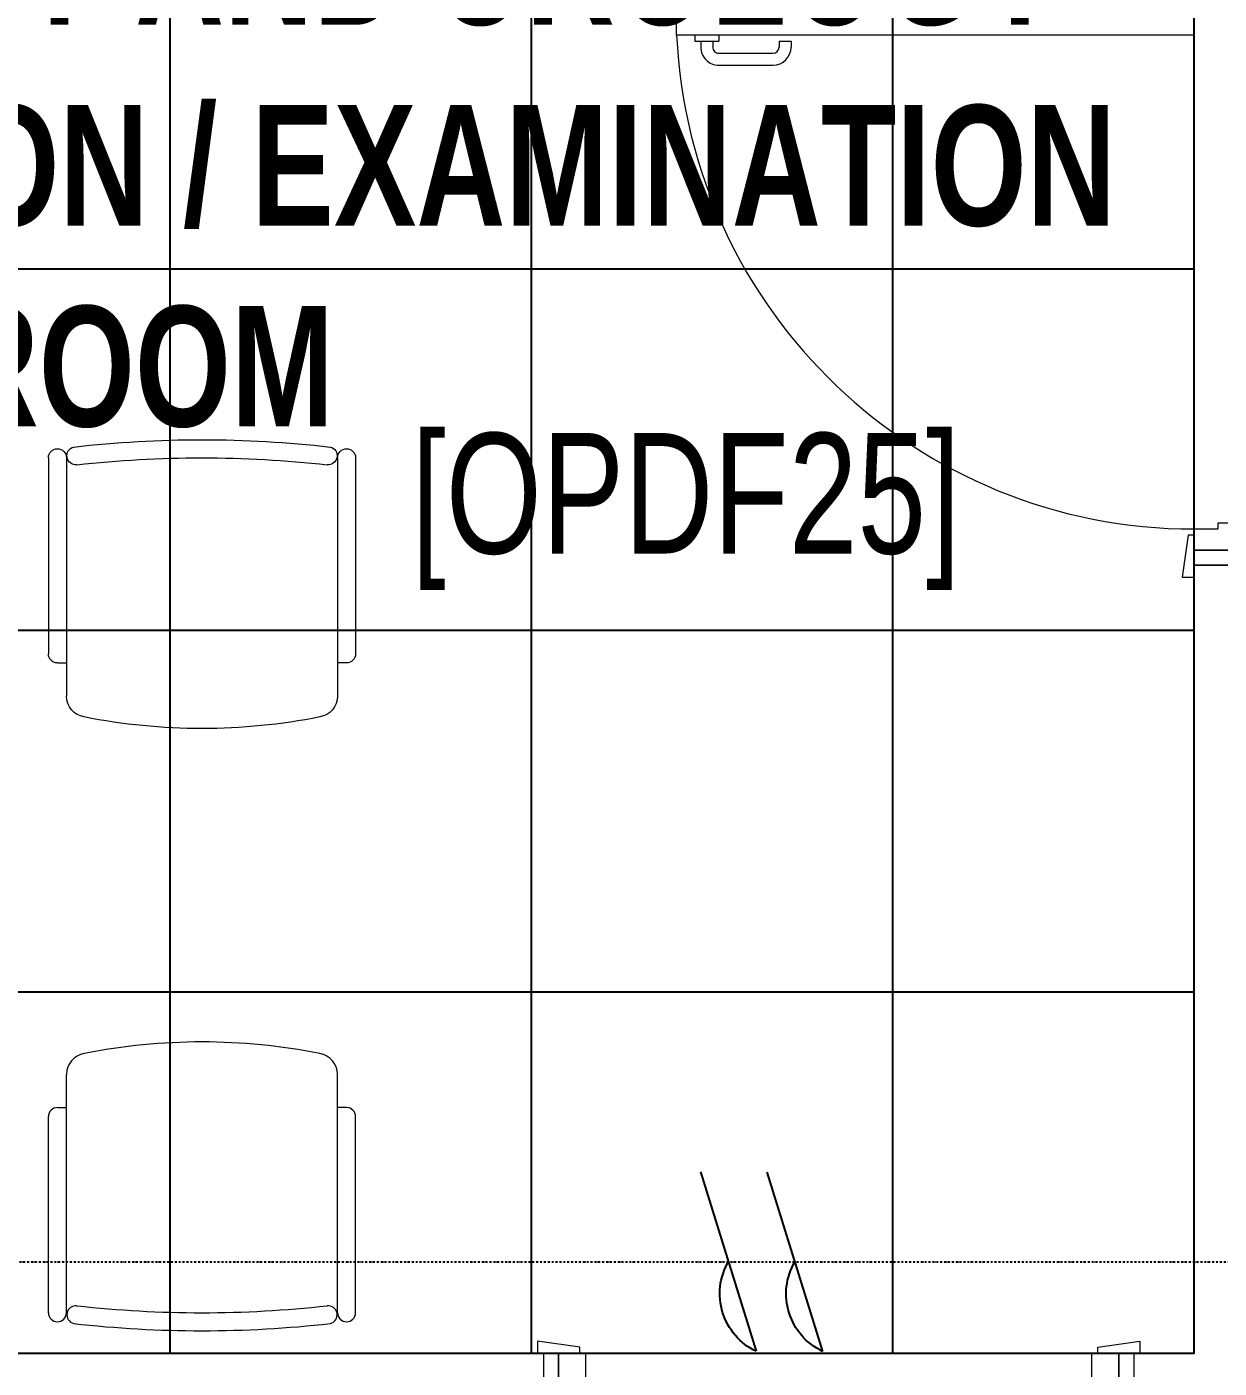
# Model space of a CAD drawing. Extents: x -560814 to 57327, y -29287 to 19916.
# Drawn here: x 31038 to 33018, y -6835 to -4608 of the extents above; entities that cross this region are included whole.
import ezdxf

# ---------------------------------------------------------------- set-up
doc = ezdxf.new("R2010")
doc.units = 0
doc.header["$LTSCALE"] = 0.25
doc.linetypes.add('DASHDOT', pattern=[25.4, 12.7, -6.35, 0, -6.35])
for name, color, linetype in [('0 @ 50', 7, 'Continuous'), ('01-First Floor$0$FALSE CEILING', 251, 'Continuous'), ('01-First Floor$0$TME-NON MEDICAL FURNITURE', 242, 'Continuous'), ('T-WIRE', 140, 'Continuous')]:
    doc.layers.add(name, color=color, linetype=linetype)
for name, color, linetype, lineweight in [('01-First Floor$0$72_EGR_BASE_TEXT', 252, 'Continuous', 5), ('01-First Floor$0$LOADING', 253, 'Continuous', 5), ('01-First Floor$0$Walls', 251, 'Continuous', 5), ('01-First Floor$0$Wooden Joinery', 251, 'Continuous', 5), ('E-LITE-CLNG-CNDT', 6, 'DASHDOT', 35), ('T-DATA-CLNG-COND', 51, 'DASHDOT', 25)]:
    doc.layers.add(name, color=color, linetype=linetype, lineweight=lineweight)
doc.styles.add('01-First Floor$0$X3G_ENTITY_9EC9', font='swisscl.ttf', dxfattribs={"height": 0.2})
doc.styles.add('01-First Floor$0$X3G_ENTITY_9F38', font='swisscl.ttf', dxfattribs={"height": 0.2})

# ---------------------------------------------------------------- blocks, each defined once
blk = doc.blocks.new('01-First Floor$0$A$C72370EFE')
at = {"layer": '01-First Floor$0$Wooden Joinery'}
for p, q in [((-0.01, -0.04), (-0.02, -0.04)), ((-0.01, -0.03), (-0.01, -0.07)), ((0, -0.03), (-0.01, -0.03)), ((0.04, -0.03), (0.05, -0.03)), ((0.05, -0.03), (0.05, -0.07)), ((0.05, -0.04), (0.06, -0.04)), ((-0.01, -0.06), (-0.02, -0.06)), ((0.05, -0.06), (0.06, -0.06)), ((-0.05, -0.07), (-0.05, -0.16)), ((-0.03, -0.07), (-0.03, -0.16)), ((0, -0.07), (-0.01, -0.07)), ((0.04, -0.07), (0.05, -0.07)), ((0.07, -0.07), (0.07, -0.16)), ((0.09, -0.07), (0.09, -0.16)), ((-0.01, -0.17), (-0.02, -0.17)), ((-0.01, -0.17), (-0.01, -0.19)), ((0.05, -0.17), (0.06, -0.17)), ((0.05, -0.17), (0.05, -0.19)), ((-0.01, -0.19), (-0.02, -0.19)), ((0.05, -0.19), (0.06, -0.19))]:
    blk.add_line(p, q, dxfattribs=at)
for centre, radius, start, end in [((-0.02, -0.07), 0.03, 90, 180), ((0.06, -0.07), 0.03, 0, 90), ((-0.02, -0.07), 0.01, 90, 180), ((0.06, -0.07), 0.01, 0, 90), ((-0.02, -0.16), 0.03, 180, 270), ((-0.02, -0.16), 0.01, 180, 270), ((0.06, -0.16), 0.01, 270, 0), ((0.06, -0.16), 0.03, 270, 0)]:
    blk.add_arc(centre, radius, start, end, dxfattribs=at)
blk = doc.blocks.new('01-First Floor$0$A$C5DAD61B4')
at = {"layer": '01-First Floor$0$Wooden Joinery'}
for points in [[(80, 959.1), (80, 969.1), (10, 979.1), (10, 959.1)], [(940, 959.1), (940, 969.1), (1010, 979.1), (1010, 959.1)], [(70, 859.1), (70, 849.1), (0, 839.1), (0, 859.1)], [(120, 859.1), (120, 0), (80, 0), (80, 859.1)], [(950, 859.1), (950, 849.1), (1020, 839.1), (1020, 859.1)]]:
    blk.add_lwpolyline(points, close=True, dxfattribs=at)
for points in [[(45, 859.1), (45, 959.1), (20, 959.1), (20, 859.1), (45, 859.1)], [(45, 859.1), (80, 859.1), (80, 899.1), (90, 899.1), (90, 959.1), (45, 959.1), (45, 859.1)], [(975, 859.1), (940, 859.1), (940, 899.1), (930, 899.1), (930, 959.1), (975, 959.1), (975, 859.1)], [(975, 859.1), (975, 959.1), (1000, 959.1), (1000, 859.1), (975, 859.1)]]:
    blk.add_lwpolyline(points, dxfattribs=at)
blk.add_arc((80, 859.1), 860, 272.666, 0, dxfattribs=at)
at = {"layer": '01-First Floor$0$Wooden Joinery', "xscale": 999.9999999998854, "yscale": 999.9999999998854, "zscale": 999.9999999998854, "rotation": 180}
blk.add_blockref('01-First Floor$0$A$C72370EFE', (120, 0), dxfattribs=at)
blk = doc.blocks.new('01-First Floor$0$GF21016-P')
at = {"layer": '01-First Floor$0$LOADING', "extrusion": (-1.24384e-09, -1.20261e-09, -1)}
for p, q in [((0.0128, 0.0179), (0.0128, 0.4136)), ((0.4628, 0.0179), (0.4628, 0.4136)), ((-0.0022, 0.3585), (0.0128, 0.3585)), ((0.4778, 0.3585), (0.4628, 0.3585)), ((-0.0172, 0.0179), (-0.0172, 0.3435)), ((0.4928, 0.0179), (0.4928, 0.3435)), ((0.4778, 0.0029), (0.4778, 0.0029))]:
    blk.add_line(p, q, dxfattribs=at)
for centre, radius, start, end in [((-0.2378, -0.5362), 1.0036, 78.7568, 101.2432), ((-0.0478, 0.4136), 0.035, 0, 80.6557), ((-0.4278, 0.4136), 0.035, 99.3443, 180), ((0.0022, 0.3435), 0.015, 0, 90), ((-0.4778, 0.3435), 0.015, 90, 180), ((-0.0284, 0.0145), 0.015, 284.3864, 95.5209), ((-0.2378, 1.8928), 1.8749, 263.6341, 276.3659), ((-0.4471, 0.0145), 0.015, 84.4791, 255.6136), ((0.0022, 0.0179), 0.015, 270, 0), ((0.0022, 0.0179), 0.015, 180, 270), ((-0.2378, 1.8734), 1.8855, 263.5119, 276.4881), ((-0.4778, 0.0179), 0.015, 270, 0), ((-0.4778, 0.0179), 0.015, 180, 270)]:
    blk.add_arc(centre, radius, start, end, dxfattribs=at)
blk = doc.blocks.new('01-First Floor')
at = {"layer": '01-First Floor$0$FALSE CEILING', "linetype": 'Continuous'}
for p, q in [((31276, -6810), (31276, -2810)), ((31876, -6810), (31876, -2810)), ((32476, -6810), (32476, -2810)), ((29476, -5010), (32976, -5010)), ((29476, -5610), (32976, -5610)), ((29476, -6210), (32976, -6210))]:
    blk.add_line(p, q, dxfattribs=at)
at = {"layer": '01-First Floor$0$FALSE CEILING'}
blk.add_lwpolyline([(29476, -6810), (32976, -6810), (32976, -2810), (29476, -2810)], close=True, dxfattribs=at)
at = {"layer": '01-First Floor$0$Walls'}
for p, q in [((32976, -5501.8), (32976, -6810)), ((32976, -5501.8), (33076, -5501.8)), ((29476, -6810), (31896, -6810)), ((32876, -6810), (32976, -6810))]:
    blk.add_line(p, q, dxfattribs=at)
at = {"layer": '01-First Floor$0$TME-NON MEDICAL FURNITURE', "color": 1, "extrusion": (-4.75185e-05, 1.86519e-05, 1), "xscale": 1000.000000000007, "yscale": 1000.000000000007, "zscale": -1000.000000000001, "rotation": 179.9999749532386}
blk.add_blockref('01-First Floor$0$GF21016-P', (31566.7, -5305.7, -1.7), dxfattribs=at)
at = {"layer": '01-First Floor$0$TME-NON MEDICAL FURNITURE', "color": 1, "extrusion": (-4.75185e-05, -1.86519e-05, 1), "xscale": -1000.000000000006, "yscale": 1000.000000000006, "zscale": -1000.000000000006, "rotation": 2.504676146486417e-05}
blk.add_blockref('01-First Floor$0$GF21016-P', (31566.7, -6760.8, -1.5), dxfattribs=at)
at = {"layer": '01-First Floor$0$Wooden Joinery', "rotation": 270}
blk.add_blockref('01-First Floor$0$A$C5DAD61B4', (32116.9, -4501.8), dxfattribs=at)
at = {"layer": '01-First Floor$0$Wooden Joinery', "xscale": -1}
blk.add_blockref('01-First Floor$0$A$C5DAD61B4', (32896, -7769.1), dxfattribs=at)
at = {"layer": '01-First Floor$0$72_EGR_BASE_TEXT', "insert": (31229, -4404.7, 0), "char_height": 200, "width": 3432.033, "attachment_point": 2, "style": '01-First Floor$0$X3G_ENTITY_9EC9'}
blk.add_mtext('{\\fSwis721 LtCn BT|b1|i0|c0|p34;NEPHROLOGY AND UROLOGY CONSULTATION / EXAMINATION ROOM}', dxfattribs=at)
at = {"layer": '01-First Floor$0$72_EGR_BASE_TEXT', "insert": (32132.3, -5282.5, 0), "char_height": 200, "attachment_point": 2, "style": '01-First Floor$0$X3G_ENTITY_9F38'}
blk.add_mtext('[OPDF25]', dxfattribs=at)
blk = doc.blocks.new('W-TEL')
blk.add_line((-66, -212.7), (66, 212.7))
blk.add_arc((130.7, 76), 151.2, 115.3301, 210.179)
blk = doc.blocks.new('*U107')
at = {"layer": 'T-WIRE', "xscale": -0.006999999999825377, "yscale": 0.006999999999970897, "zscale": 0.006999999999999999}
for p in [(0, 0), (1.102, -0.003)]:
    blk.add_blockref('W-TEL', p, dxfattribs=at)

msp = doc.modelspace()

# ---------------------------------------------------------------- linework, layer by layer
at = {"layer": 'T-DATA-CLNG-COND'}
msp.add_lwpolyline([(30800.1, -6658.4), (33126, -6658.4)], dxfattribs=at)

# ---------------------------------------------------------------- block references
at = {"layer": '0 @ 50', "xscale": 100, "yscale": 100, "zscale": 100, "rotation": 180}
msp.add_blockref('*U107', (32313.1, -6658.4), dxfattribs=at)
at = {"layer": 'E-LITE-CLNG-CNDT'}
msp.add_blockref('01-First Floor', (0, 0), dxfattribs=at)

doc.saveas('drawing.dxf')
